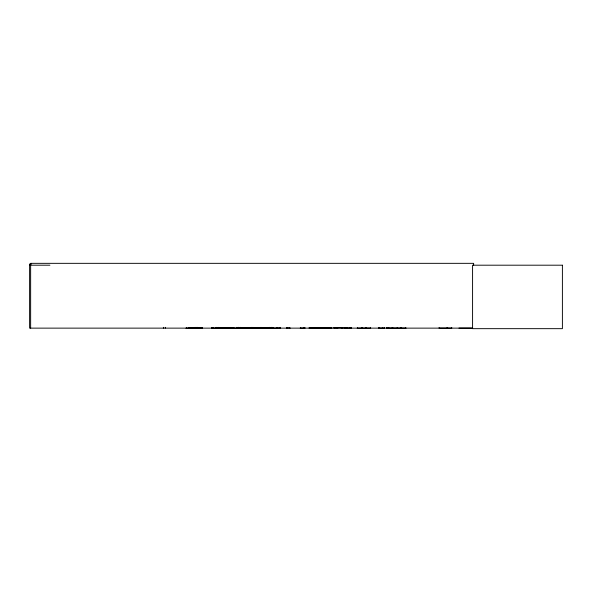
<?xml version="1.0" encoding="UTF-8"?>
<svg xmlns="http://www.w3.org/2000/svg" width="592" height="592" viewBox="0 0 592 592"><rect width="100%" height="100%" fill="white"/><g stroke="black" fill="none" stroke-linecap="round" stroke-linejoin="round"><path stroke-width="0.89" d="M190.128 328.109L202.323 328.094M199.652 328.109L199.652 327.605M241.314 328.109L241.314 327.605M267.281 328.109L267.281 327.605M276.804 328.064L251.903 328.094M341.503 328.109L341.503 327.605M351.019 328.109L351.026 327.605M357.198 328.131L370.688 328.079M357.42 328.049L357.464 327.605M365.708 328.049L365.627 327.472M216.901 328.064L216.798 327.339M277.108 328.131L280.512 327.65L280.571 328.131M280.112 328.064L280.149 327.472M185.918 328.131L188.892 328.064M211.603 328.064L231.435 328.094M240.396 328.064L240.433 327.65M378.562 328.064L384.26 328.064M378.858 328.064L378.91 327.65M300.225 328.064L304.813 328.064M300.536 328.064L300.595 327.65L300.655 328.131M311.518 328.064L311.577 327.65M325.104 328.064L325.163 327.65M277.485 328.064L277.544 327.65M271.839 328.064L271.883 327.472M272.128 328.064L272.216 327.472M31.45 264.002L29.6 264.002L29.6 328.131L472.697 328.131M29.6 265.194L49.906 265.194M190.454 327.716L202.309 327.716M219.565 327.716L231.42 327.716M239.812 327.716L251.667 327.716M251.918 327.716L270.81 327.716M309.875 327.716L331.801 327.716M190.432 327.872L202.331 327.887M219.543 327.872L231.442 327.872M239.79 327.887L251.689 327.887M251.896 327.872L270.833 327.887M309.853 327.872L331.823 327.887M251.681 328.094L231.79 328.109L231.798 327.605M286.72 327.65L290.124 328.109M331.816 328.094L309.276 328.064M333.984 327.65L351.456 327.998M386.798 328.131L386.798 327.605L386.857 327.998L405.986 328.109M458.948 328.094L471.639 328.094M289.747 328.064L289.68 327.65M287.113 328.064L287.187 327.472M324.542 328.064L324.483 327.65M313.56 328.064L313.501 327.65L313.442 328.131M237.259 328.064L237.281 327.472M236.904 328.049L236.889 327.339M232.663 328.064L232.604 327.65M221.682 328.064L221.623 327.65M341.68 328.064L341.651 327.472M257.72 328.049L257.675 327.605M397.484 328.049L397.439 327.605M242.232 328.064L242.202 327.65L242.18 328.131M233.803 328.064L233.81 327.472M323.358 327.998L323.358 327.65M362.186 327.998L362.267 327.472M351.086 328.064L351.086 327.605M473.622 265.194L473.622 263.336L30.643 263.336L30.643 328.131M451.755 327.605L451.755 328.131L439.064 328.101L439.064 327.605M447.633 327.605L447.633 328.131M447.101 327.605L447.101 328.131M405.727 327.605L405.727 328.131M401.206 327.472L401.206 328.131M401.036 327.605L401.036 328.131M400.917 327.472L400.917 328.131M397.558 327.472L397.558 328.131M397.269 327.472L397.269 328.131M392.748 327.605L392.748 328.131M392.207 327.605L392.207 328.131M388.729 327.472L388.729 328.131M388.537 327.472L388.537 328.131M384.371 327.605L384.371 328.131M382.632 327.472L382.632 328.131M382.439 327.472L382.439 328.131M378.961 327.605L378.961 328.131M365.915 327.472L365.915 328.131M365.745 327.605L365.745 328.131M362.149 327.605L362.149 328.131M361.978 327.472L361.978 328.131M351.456 327.605L351.456 328.131M349.857 327.605L349.857 328.131M346.86 327.472L346.86 328.131M346.527 327.472L346.527 328.131L346.438 327.472M345.351 327.472L345.351 328.131M345.062 327.472L345.099 328.131M341.932 327.605L341.932 328.131M341.362 327.472L341.362 328.131M337.788 327.605L337.788 328.131M336.855 327.605L336.855 328.131M334.954 327.472L334.954 328.131M334.82 327.472L334.82 328.131M333.925 327.605L333.925 328.131M329.078 327.605L329.078 328.131M328.183 327.472L328.183 328.131M328.049 327.472L328.049 328.131M325.223 327.605L325.223 328.131M324.423 327.605L324.423 328.131M323.232 327.605L323.291 328.131M322.211 327.472L322.203 328.131M321.412 327.472L321.412 328.131M321.264 327.472L321.264 328.131M320.146 327.605L320.146 328.131M315.921 327.605L315.921 328.131M314.796 327.472L314.796 328.131M314.648 327.472L314.648 328.131M311.636 327.605L311.636 328.131M310.43 327.472L310.43 328.131M310.282 327.472L310.282 328.131M309.165 327.605L309.165 328.131M304.932 327.605L304.932 328.131M303.814 327.472L303.814 328.131M303.666 327.472L303.666 328.131M289.621 327.605L289.621 328.131M286.654 327.605L286.654 328.131M280.046 327.472L280.046 328.131M277.611 327.605L277.611 328.131M276.804 327.605L276.804 328.131M273.349 327.472L273.349 328.131M272.32 327.605L272.32 328.131M272.024 327.339L272.024 328.131M271.351 327.339L271.351 328.131M269.649 327.339L269.649 328.131M265.949 327.605L265.949 328.131M261.435 327.472L261.435 328.131M261.146 327.472L261.146 328.131M261.005 327.339L261.005 328.131M252.91 327.339L252.91 328.131M251.304 327.339L251.304 328.131M240.463 327.605L240.463 328.131M240.285 327.339L240.285 328.131M238.613 327.339L238.613 328.131M238.591 327.339L238.591 328.131M237.577 327.472L237.577 328.131M236.822 327.605L236.822 328.131M236.726 327.472L236.704 328.131M236.4 327.472L236.386 328.131M233.662 327.472L233.596 328.131M232.545 327.605L232.545 328.131M232.19 327.605L232.19 328.131M228.32 327.605L228.32 328.131M227.202 327.472L227.202 328.131M227.047 327.472L227.047 328.131M225.841 327.605L225.841 328.131M224.042 327.605L224.042 328.131M222.829 327.472L222.829 328.131M222.681 327.472L222.681 328.131M221.563 327.605L221.563 328.131M220.394 327.605L220.394 328.131M218.478 327.339L218.478 328.131M217.331 327.605L217.331 328.131M216.709 327.472L216.709 328.131M216.413 327.472L216.413 328.131M216.213 327.472L216.213 328.131M216.065 327.472L216.065 328.131M213.053 327.605L213.053 328.131M211.81 327.605L211.81 328.131M198.179 327.605L198.179 328.131M197.528 327.339L197.528 328.131M196.833 327.339L196.833 328.131M195.819 327.472L195.915 328.131M195.589 327.605L195.589 328.131M195.153 327.339L195.153 328.131M195.064 327.472L195.057 328.131M194.738 327.472L194.724 328.131M190.136 327.65L190.136 328.131L190.136 327.605M189.018 327.605L189.018 328.131M188.789 327.472L188.789 328.131M188.693 327.472L188.693 328.131M186.428 327.605L186.428 328.131M165.264 327.339L165.264 328.131M163.414 327.339L163.414 328.131M562.4 265.194L472.579 265.194L472.579 328.664L562.4 328.664L562.4 265.194M370.503 328.064L370.466 327.65L370.437 328.131M346.157 328.131L346.157 327.472L346.105 328.131"/></g></svg>
